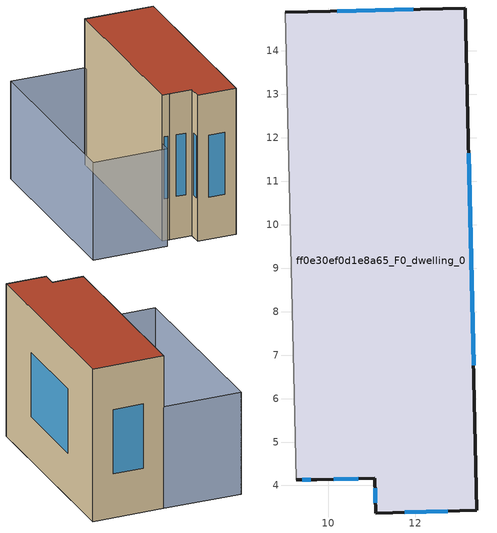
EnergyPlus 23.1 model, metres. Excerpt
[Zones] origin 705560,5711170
ff0e30ef0d1e8a65_F0_dwelling_0
 floor ground (EU_floor_Construction): 13.43,3.43 13.15,14.99 9.01,14.89 9.26,4.13 9.74,4.14 11.07,4.17 11.09,3.37 z0
 wall outside (EU_wall_Construction): 9.01,14.89 13.15,14.99 13.43,3.43 11.09,3.37 11.07,4.17 9.74,4.14 9.26,4.13 z0:9
 wall adiabatic (EU_wall_Construction): 9.26,4.13 9.01,14.89 z0:9
 window (EU_Window_Construction): 10.69,4.16 10.13,4.15 / 9.6,4.13 9.4,4.13 / 10.21,14.92 11.95,14.96 / 13.23,11.65 13.35,6.77 / 12.75,3.41 11.77,3.38 / 11.09,3.6 11.08,3.94 z2.6:6.4
 roof outside (EU_roof_Construction): 13.15,14.99 13.43,3.43 11.09,3.37 11.07,4.17 9.74,4.14 9.26,4.13 9.01,14.89 z9
shading: 4.81,3.33 4.53,14.78 / 4.53,14.78 9.01,14.89 / 9.01,14.89 9.28,3.44 / 9.28,3.44 4.81,3.33 z0:6
[Building]
EU S2 Campaign: North Axis=0; Terrain=City; Solar Distribution=FullExterior
[Site:Location]
London: Latitude=51.5; Longitude=-0.5; Time Zone=0; Elevation=25
[SizingPeriod:WeatherFileDays]
AnnualSizingPeriod: Begin Month=1; Begin Day of Month=1; End Month=12; End Day of Month=31; Day of Week for Start Day=Monday; Use Weather File Daylight Saving Period=No; Use Weather File Rain and Snow Indicators=No
[MATERIAL]
EU_InternalMass_Material: Roughness=MediumRough; Thickness=0.1; Conductivity=1; Density=1800; Specific Heat=900; Thermal Absorptance=0.9; Solar Absorptance=0.7; Visible Absorptance=0.7
[MATERIAL:NOMASS] Roughness=MediumRough; Thermal Absorptance=0.9; Solar Absorptance=0.7; Visible Absorptance=0.7
Name | Thermal Resistance
EU_wall_NoMass | 0.724719
EU_roof_NoMass | 2.98947
EU_floor_NoMass | 2.39157
[WINDOWMATERIAL:SIMPLEGLAZINGSYSTEM]
EU_Window_SimpleGlazing: UFactor=2.63425; Solar Heat Gain Coefficient=0.76; Visible Transmittance=0.76
[CONSTRUCTION]
EU_wall_Construction: EU_wall_NoMass
EU_roof_Construction: EU_roof_NoMass
EU_floor_Construction: EU_floor_NoMass
EU_InternalMass_Construction: EU_InternalMass_Material
EU_Window_Construction: EU_Window_SimpleGlazing
[ZONE]
ff0e30ef0d1e8a65_F0_dwelling_0: Type=1; Multiplier=1; Ceiling Height=autocalculate; Volume=418.355; Floor Area=autocalculate; Part of Total Floor Area=Yes
[INTERNALMASS]
ff0e30ef0d1e8a65_F0_dwelling_0_EU_InternalMass: Construction=EU_InternalMass_Construction; Zone or ZoneList=ff0e30ef0d1e8a65_F0_dwelling_0; Surface Area=46.4838
[OTHEREQUIPMENT]
EU_Step8_InternalGain_ff0e30ef0d1e8a65_F0_dwelling_0_f000: Fuel Type=Electricity; Zone or ZoneList or Space or SpaceList=ff0e30ef0d1e8a65_F0_dwelling_0; Schedule=EU_Step8_GainSchedule_ff0e30ef0d1e8a65_F0_dwelling_0_f000; Design Level Calculation Method=Watts/Area; Power per Zone Floor Area=1; Fraction Latent=0; Fraction Radiant=0; Fraction Lost=0; Carbon Dioxide Generation Rate=0; EndUse Subcategory=EU_Step8_InternalGains
[ZONEVENTILATION:DESIGNFLOWRATE]
EU_ConstantAir_ff0e30ef0d1e8a65_F0_dwelling_0: Zone or ZoneList or Space or SpaceList=ff0e30ef0d1e8a65_F0_dwelling_0; Schedule=EU_AlwaysOn; Design Flow Rate Calculation Method=AirChanges/Hour; Air Changes per Hour=0.418135; Ventilation Type=Natural; Fan Pressure Rise=0; Fan Total Efficiency=1; Constant Term Coefficient=1; Temperature Term Coefficient=0; Velocity Term Coefficient=0; Velocity Squared Term Coefficient=0; Minimum Indoor Temperature=-100; Maximum Indoor Temperature=100; Delta Temperature=-100; Minimum Outdoor Temperature=-100; Maximum Outdoor Temperature=100; Maximum Wind Speed=40
[HVACTEMPLATE:THERMOSTAT]
EU_HeatOnly_ff0e30ef0d1e8a65_F0_dwelling_0: Constant Heating Setpoint=20; Constant Cooling Setpoint=50
[HVACTEMPLATE:ZONE:IDEALLOADSAIRSYSTEM]
ff0e30ef0d1e8a65_F0_dwelling_0: Template Thermostat=EU_HeatOnly_ff0e30ef0d1e8a65_F0_dwelling_0; System Availability Schedule=EU_AlwaysOn; Maximum Heating Supply Air Temperature=50; Minimum Cooling Supply Air Temperature=13; Maximum Heating Supply Air Humidity Ratio=0.0156; Minimum Cooling Supply Air Humidity Ratio=0.0077; Heating Limit=NoLimit; Cooling Limit=NoLimit; Heating Availability Schedule=EU_AlwaysOn; Cooling Availability Schedule=EU_CoolingOff; Dehumidification Control Type=ConstantSensibleHeatRatio; Cooling Sensible Heat Ratio=0.7; Dehumidification Setpoint=60; Humidification Control Type=None; Humidification Setpoint=30; Outdoor Air Method=None; Outdoor Air Flow Rate per Person=0.00944; Outdoor Air Flow Rate per Zone Floor Area=0; Outdoor Air Flow Rate per Zone=0; Demand Controlled Ventilation Type=None; Outdoor Air Economizer Type=NoEconomizer; Heat Recovery Type=None; Sensible Heat Recovery Effectiveness=0.7; Latent Heat Recovery Effectiveness=0.65
[SIZING:ZONE]
ff0e30ef0d1e8a65_F0_dwelling_0: Zone Cooling Design Supply Air Temperature Input Method=SupplyAirTemperature; Zone Cooling Design Supply Air Temperature=13; Zone Heating Design Supply Air Temperature Input Method=SupplyAirTemperature; Zone Heating Design Supply Air Temperature=50; Zone Cooling Design Supply Air Humidity Ratio=0.008; Zone Heating Design Supply Air Humidity Ratio=0.008; Cooling Design Air Flow Method=DesignDay; Cooling Design Air Flow Rate=0; Cooling Minimum Air Flow per Zone Floor Area=0.000762; Cooling Minimum Air Flow=0; Cooling Minimum Air Flow Fraction=0.2; Heating Design Air Flow Method=DesignDay; Heating Design Air Flow Rate=0; Heating Maximum Air Flow per Zone Floor Area=0.002032; Heating Maximum Air Flow=0.141576; Heating Maximum Air Flow Fraction=0.3; Account for Dedicated Outdoor Air System=No; Dedicated Outdoor Air System Control Strategy=NeutralSupplyAir; Dedicated Outdoor Air Low Setpoint Temperature for Design=autosize; Dedicated Outdoor Air High Setpoint Temperature for Design=autosize; Zone Load Sizing Method=Sensible Load Only No Latent Load; Zone Latent Cooling Design Supply Air Humidity Ratio Input Method=HumidityRatioDifference; Zone Cooling Design Supply Air Humidity Ratio Difference=0.005; Zone Latent Heating Design Supply Air Humidity Ratio Input Method=HumidityRatioDifference; Zone Humidification Design Supply Air Humidity Ratio Difference=0.005
[SCHEDULE:CONSTANT]
Name | Hourly Value
EU_AlwaysOn | 1
EU_CoolingOff | 0
[SCHEDULE:FILE]
EU_Step8_GainSchedule_ff0e30ef0d1e8a65_F0_dwelling_0_f000: File=../../schedules/ff0e30ef0d1e8a65/ff0e30ef0d1e8a65_F0_dwelling_0_f000_gain.csv; Column Number=1; Rows to Skip at Top=0; Number of Hours of Data=8760; Column Separator=Comma; Interpolate to Timestep=No; Minutes per Item=60; Adjust Schedule for Daylight Savings=Yes
